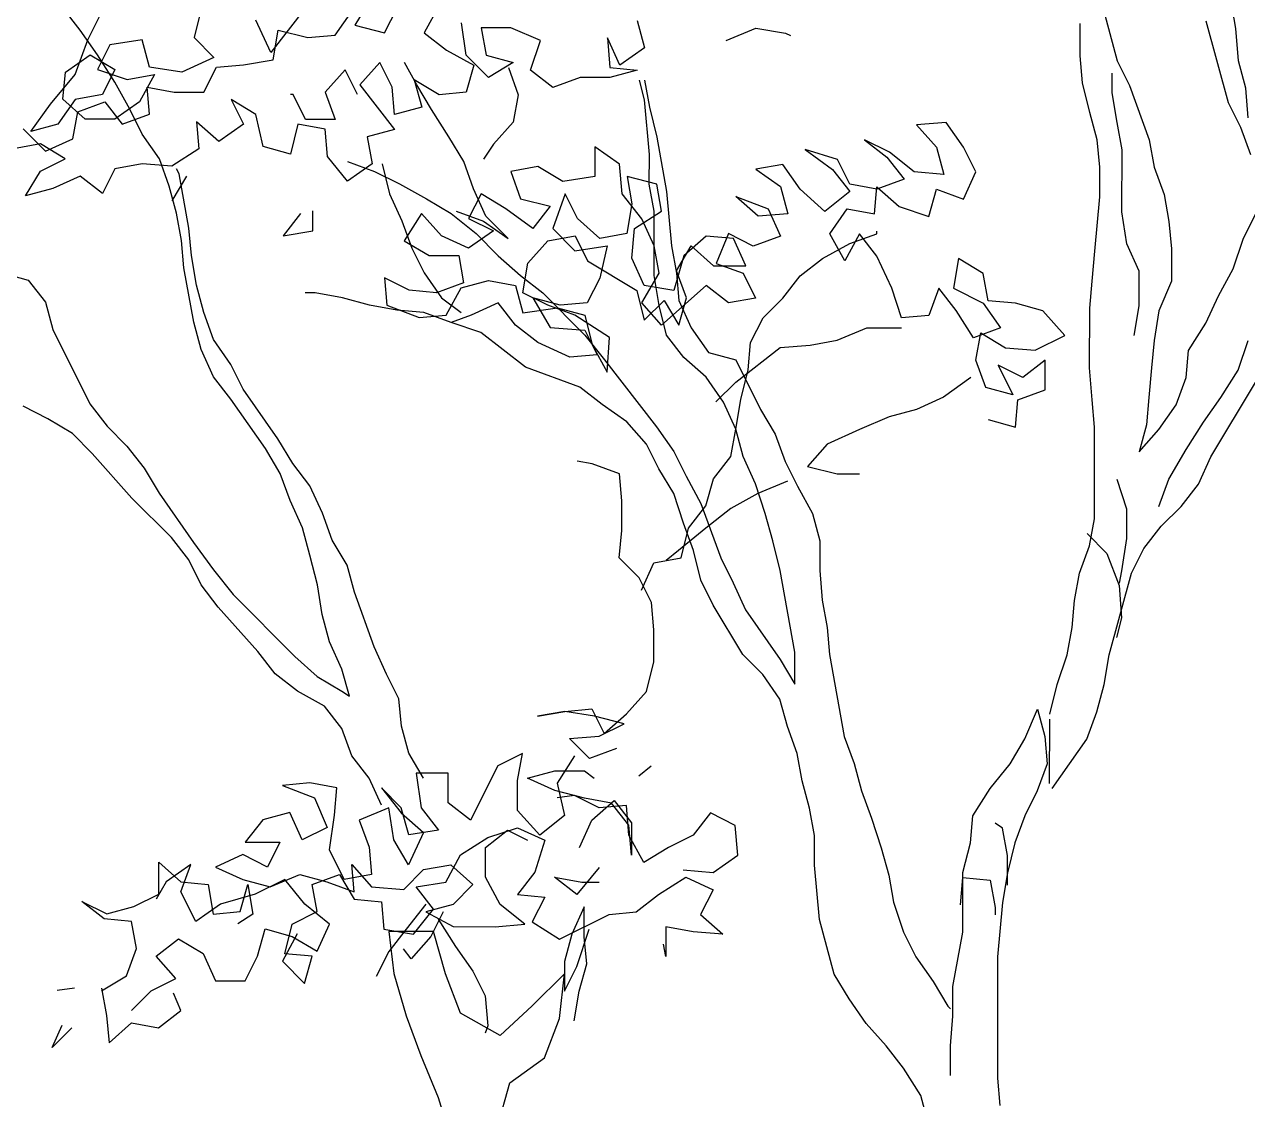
# Model space of a CAD drawing. Header units: millimetres. Extents: x 684983 to 685377, y 990360 to 990509.
# Drawn here: x 685142.245 to 685142.958, y 990444.224 to 990444.85 of the extents above; entities that cross this region are included whole.
import ezdxf

# ---------------------------------------------------------------- set-up
doc = ezdxf.new("R2010")
doc.units = ezdxf.units.MM
doc.layers.add('TEAK', color=7, linetype='Continuous')

# ---------------------------------------------------------------- blocks, each defined once
blk = doc.blocks.new('A$C25655A80')
at = {"color": 62}
for p, q in [((-0.33312, 1.54608), (-0.33984, 1.55474)), ((-0.28601, 1.55469), (-0.2889, 1.54315)), ((-0.24563, 1.55465), (-0.25911, 1.53736)), ((-0.23411, 1.54407), (-0.22737, 1.55367)), ((-0.22064, 1.55751), (-0.22641, 1.5479)), ((-0.21488, 1.54501), (-0.21006, 1.55462)), ((-0.19372, 1.55556), (-0.1995, 1.54499)), ((0.06391, 1.55533), (0.06966, 1.53417)), ((0.11581, 1.54663), (0.1139, 1.55721)), ((-0.33024, 1.54223), (-0.32542, 1.55184)), ((-0.25911, 1.53736), (-0.26486, 1.54986)), ((-0.11682, 1.54973), (-0.11395, 1.53915)), ((0.1129, 1.51779), (0.10428, 1.54952)), ((-0.3264, 1.53646), (-0.33312, 1.54608)), ((-0.25815, 1.53447), (-0.25621, 1.54601)), ((-0.25621, 1.54601), (-0.24468, 1.54311)), ((-0.22641, 1.5479), (-0.21488, 1.54501)), ((-0.1995, 1.54499), (-0.19085, 1.53826)), ((-0.18316, 1.53633), (-0.18507, 1.54883)), ((-0.17739, 1.5469), (-0.17547, 1.53632)), ((-0.16585, 1.54689), (-0.17739, 1.5469)), ((-0.15432, 1.54207), (-0.16585, 1.54689)), ((-0.08222, 1.542), (-0.07068, 1.5468)), ((-0.07068, 1.5468), (-0.05915, 1.54487)), ((-0.05915, 1.54487), (-0.05723, 1.5439)), ((0.05524, 1.53611), (0.05525, 1.54861)), ((0.11676, 1.53413), (0.11581, 1.54663)), ((-0.33506, 1.52878), (-0.33024, 1.54223)), ((-0.32159, 1.5403), (-0.3264, 1.53069)), ((-0.30909, 1.54221), (-0.32159, 1.5403)), ((-0.30621, 1.53163), (-0.30909, 1.54221)), ((-0.2889, 1.54315), (-0.28122, 1.53546)), ((-0.24468, 1.54311), (-0.23411, 1.54407)), ((-0.15818, 1.53054), (-0.15432, 1.54207)), ((-0.12836, 1.54301), (-0.12741, 1.53147)), ((-0.12357, 1.53243), (-0.12836, 1.54301)), ((-0.3389, 1.52974), (-0.32928, 1.53646)), ((-0.32928, 1.53646), (-0.31967, 1.53069)), ((-0.31968, 1.52588), (-0.3264, 1.53646)), ((-0.28122, 1.53546), (-0.29372, 1.5297)), ((-0.19085, 1.53826), (-0.18028, 1.53248)), ((-0.17452, 1.52767), (-0.18316, 1.53633)), ((-0.17547, 1.53632), (-0.1649, 1.53343)), ((-0.11395, 1.53915), (-0.12357, 1.53243)), ((0.05619, 1.52553), (0.05524, 1.53611)), ((-0.3264, 1.53069), (-0.31487, 1.52684)), ((-0.31967, 1.53069), (-0.32449, 1.52108)), ((-0.29372, 1.5297), (-0.30621, 1.53163)), ((-0.28507, 1.522), (-0.28026, 1.53161)), ((-0.28026, 1.53161), (-0.26968, 1.53256)), ((-0.26968, 1.53256), (-0.25815, 1.53447)), ((-0.23027, 1.5306), (-0.23797, 1.52196)), ((-0.22548, 1.52099), (-0.23027, 1.5306)), ((-0.21681, 1.53348), (-0.22451, 1.52483)), ((-0.21201, 1.52386), (-0.21681, 1.53348)), ((-0.2024, 1.52481), (-0.2072, 1.53347)), ((-0.18028, 1.53248), (-0.18318, 1.52191)), ((-0.1649, 1.53343), (-0.17452, 1.52767)), ((-0.16683, 1.53151), (-0.16299, 1.52093)), ((-0.14953, 1.5238), (-0.15818, 1.53054)), ((-0.11684, 1.5305), (-0.12742, 1.52763)), ((-0.12741, 1.53147), (-0.11684, 1.5305)), ((0.06966, 1.53417), (0.07445, 1.52456)), ((0.11963, 1.52355), (0.11676, 1.53413)), ((-0.34468, 1.51725), (-0.33506, 1.52878)), ((-0.33987, 1.51917), (-0.3389, 1.52974)), ((-0.31392, 1.5153), (-0.31968, 1.52588)), ((-0.31487, 1.52684), (-0.30429, 1.52875)), ((-0.30429, 1.52875), (-0.31007, 1.51818)), ((-0.20336, 1.52673), (-0.20049, 1.51616)), ((-0.19375, 1.52096), (-0.20336, 1.52673)), ((-0.13895, 1.52764), (-0.14953, 1.5238)), ((-0.12742, 1.52763), (-0.13895, 1.52764)), ((-0.11397, 1.51896), (-0.11588, 1.52665)), ((-0.11396, 1.52665), (-0.11205, 1.51608)), ((0.05906, 1.514), (0.05619, 1.52553)), ((0.06772, 1.52168), (0.06773, 1.52937)), ((-0.32449, 1.52108), (-0.33507, 1.51916)), ((-0.30718, 1.52394), (-0.29661, 1.52201)), ((-0.30623, 1.51337), (-0.30718, 1.52394)), ((-0.29661, 1.52201), (-0.28507, 1.522)), ((-0.25047, 1.52101), (-0.25143, 1.52101)), ((-0.24567, 1.51139), (-0.25047, 1.52101)), ((-0.23797, 1.52196), (-0.23414, 1.51138)), ((-0.22451, 1.52483), (-0.21107, 1.50751)), ((-0.21106, 1.51328), (-0.21201, 1.52386)), ((-0.19664, 1.51519), (-0.2024, 1.52481)), ((-0.18318, 1.52191), (-0.19375, 1.52096)), ((-0.16299, 1.52093), (-0.16492, 1.51036)), ((0.06963, 1.51014), (0.06772, 1.52168)), ((0.07445, 1.52456), (0.08213, 1.5034)), ((0.12059, 1.51202), (0.11963, 1.52355)), ((-0.35238, 1.50668), (-0.34468, 1.51725)), ((-0.33507, 1.51916), (-0.3418, 1.50956)), ((-0.33123, 1.51147), (-0.33987, 1.51917)), ((-0.33411, 1.51436), (-0.32353, 1.51819)), ((-0.32353, 1.51819), (-0.31681, 1.50953)), ((-0.31007, 1.51818), (-0.31969, 1.51146)), ((-0.2745, 1.51911), (-0.26971, 1.50949)), ((-0.2649, 1.51333), (-0.2745, 1.51911)), ((-0.20049, 1.51616), (-0.21106, 1.51328)), ((-0.11206, 1.49781), (-0.11397, 1.51896)), ((-0.11205, 1.51608), (-0.10917, 1.50454)), ((0.1177, 1.50818), (0.1129, 1.51779)), ((-0.33604, 1.50378), (-0.33411, 1.51436)), ((-0.31969, 1.51146), (-0.33123, 1.51147)), ((-0.31681, 1.50953), (-0.30623, 1.51337)), ((-0.30912, 1.50568), (-0.31392, 1.5153)), ((-0.26202, 1.50083), (-0.2649, 1.51333)), ((-0.23414, 1.51138), (-0.24567, 1.51139)), ((-0.18992, 1.50461), (-0.19664, 1.51519)), ((0.06194, 1.50342), (0.05906, 1.514)), ((-0.35526, 1.50765), (-0.34662, 1.49899)), ((-0.3418, 1.50956), (-0.35238, 1.50668)), ((-0.28797, 1.51047), (-0.28702, 1.49989)), ((-0.27932, 1.50277), (-0.28797, 1.51047)), ((-0.26971, 1.50949), (-0.27932, 1.50277)), ((-0.24856, 1.50947), (-0.25145, 1.49794)), ((-0.23798, 1.50754), (-0.24856, 1.50947)), ((-0.23703, 1.49696), (-0.23798, 1.50754)), ((-0.21107, 1.50751), (-0.22164, 1.50464)), ((-0.16492, 1.51036), (-0.17262, 1.50171)), ((0.0033, 1.5102), (-0.00823, 1.50925)), ((-0.00823, 1.50925), (-0.00055, 1.50059)), ((0.01003, 1.50058), (0.0033, 1.5102)), ((0.07155, 1.49957), (0.06963, 1.51014)), ((0.12153, 1.4976), (0.1177, 1.50818)), ((-0.34854, 1.50187), (-0.35912, 1.49996)), ((-0.33893, 1.4961), (-0.34854, 1.50187)), ((-0.34662, 1.49899), (-0.33604, 1.50378)), ((-0.3024, 1.49606), (-0.30912, 1.50568)), ((-0.22164, 1.50464), (-0.21973, 1.49406)), ((-0.18416, 1.49499), (-0.18992, 1.50461)), ((-0.17262, 1.50171), (-0.17647, 1.49595)), ((-0.10917, 1.50454), (-0.10535, 1.48339)), ((-0.02842, 1.5035), (-0.01978, 1.49677)), ((-0.01882, 1.49869), (-0.02842, 1.5035)), ((0.06289, 1.49284), (0.06194, 1.50342)), ((0.08213, 1.5034), (0.08404, 1.49283)), ((-0.28702, 1.49989), (-0.2976, 1.49317)), ((-0.25145, 1.49794), (-0.26202, 1.50083)), ((-0.22935, 1.48734), (-0.23703, 1.49696)), ((-0.13321, 1.50071), (-0.13322, 1.48918)), ((-0.1236, 1.49398), (-0.13321, 1.50071)), ((-0.11207, 1.48628), (-0.11206, 1.49781)), ((-0.0515, 1.49968), (-0.04093, 1.49198)), ((-0.03901, 1.49582), (-0.0515, 1.49968)), ((-0.01978, 1.49677), (-0.01306, 1.48811)), ((-0.00921, 1.49099), (-0.01882, 1.49869)), ((-0.00055, 1.50059), (0.00233, 1.49002)), ((0.01482, 1.49097), (0.01003, 1.50058)), ((0.07153, 1.47553), (0.07155, 1.49957)), ((-0.34855, 1.4913), (-0.33893, 1.4961)), ((-0.31971, 1.49223), (-0.32452, 1.48262)), ((-0.30913, 1.49415), (-0.31971, 1.49223)), ((-0.2976, 1.49317), (-0.30913, 1.49415)), ((-0.29857, 1.48548), (-0.3024, 1.49606)), ((-0.29472, 1.49029), (-0.29568, 1.49221)), ((-0.21973, 1.49406), (-0.22935, 1.48734)), ((-0.22934, 1.49503), (-0.21877, 1.49118)), ((-0.21589, 1.49406), (-0.21301, 1.48252)), ((-0.18033, 1.48442), (-0.18416, 1.49499)), ((-0.15533, 1.49304), (-0.1659, 1.49113)), ((-0.14572, 1.48727), (-0.15533, 1.49304)), ((-0.12265, 1.48244), (-0.1236, 1.49398)), ((-0.06016, 1.49392), (-0.07073, 1.49201)), ((-0.07073, 1.49201), (-0.06113, 1.48527)), ((-0.05344, 1.4843), (-0.06016, 1.49392)), ((-0.04093, 1.49198), (-0.03421, 1.48332)), ((-0.03421, 1.4862), (-0.03901, 1.49582)), ((0.06288, 1.48131), (0.06289, 1.49284)), ((0.08404, 1.49283), (0.08787, 1.48225)), ((-0.35433, 1.48169), (-0.34855, 1.4913)), ((-0.33317, 1.48936), (-0.34375, 1.48456)), ((-0.32452, 1.48262), (-0.33317, 1.48936)), ((-0.29183, 1.48932), (-0.29761, 1.47972)), ((-0.29089, 1.46914), (-0.29472, 1.49029)), ((-0.21877, 1.49118), (-0.20916, 1.48636)), ((-0.1659, 1.49113), (-0.16207, 1.48055)), ((-0.13322, 1.48918), (-0.14572, 1.48727)), ((-0.12072, 1.48917), (-0.11881, 1.47859)), ((-0.10919, 1.48627), (-0.12072, 1.48917)), ((-0.01306, 1.48811), (-0.02364, 1.48427)), ((0.00233, 1.49002), (-0.00921, 1.49099)), ((0.01001, 1.4804), (0.01482, 1.49097)), ((-0.34375, 1.48456), (-0.35433, 1.48169)), ((-0.29569, 1.47491), (-0.29857, 1.48548)), ((-0.21301, 1.48252), (-0.20822, 1.47194)), ((-0.20916, 1.48636), (-0.1986, 1.48059)), ((-0.17745, 1.48249), (-0.18226, 1.47288)), ((-0.17553, 1.47384), (-0.18033, 1.48442)), ((-0.16784, 1.47671), (-0.17745, 1.48249)), ((-0.14476, 1.48246), (-0.14958, 1.46901)), ((-0.13996, 1.47284), (-0.14476, 1.48246)), ((-0.11497, 1.47282), (-0.12265, 1.48244)), ((-0.11016, 1.4757), (-0.11207, 1.48628)), ((-0.10728, 1.4757), (-0.10919, 1.48627)), ((-0.10535, 1.48339), (-0.10344, 1.46224)), ((-0.06113, 1.48527), (-0.05825, 1.47469)), ((-0.04383, 1.47564), (-0.05344, 1.4843)), ((-0.03421, 1.48332), (-0.04383, 1.47564)), ((-0.02364, 1.48427), (-0.03421, 1.4862)), ((-0.02461, 1.47466), (-0.02363, 1.48523)), ((-0.02363, 1.48523), (-0.01499, 1.47753)), ((-0.00346, 1.47368), (-0.00056, 1.48425)), ((-0.00056, 1.48425), (0.01001, 1.4804)), ((-0.1986, 1.48059), (-0.18899, 1.47481)), ((-0.16207, 1.48055), (-0.15053, 1.47766)), ((-0.15053, 1.47766), (-0.15727, 1.46901)), ((-0.11881, 1.47859), (-0.12074, 1.46706)), ((-0.07843, 1.48144), (-0.06594, 1.47662)), ((-0.06979, 1.47374), (-0.07843, 1.48144)), ((0.06094, 1.46016), (0.06288, 1.48131)), ((0.08787, 1.48225), (0.08979, 1.47167)), ((-0.29378, 1.46433), (-0.29569, 1.47491)), ((-0.24763, 1.47486), (-0.25436, 1.46622)), ((-0.24283, 1.46813), (-0.24282, 1.47582)), ((-0.20052, 1.47482), (-0.20726, 1.46425)), ((-0.19284, 1.46616), (-0.20052, 1.47482)), ((-0.18899, 1.47481), (-0.17938, 1.46711)), ((-0.18706, 1.47577), (-0.17649, 1.47191)), ((-0.18226, 1.47288), (-0.17265, 1.46807)), ((-0.16689, 1.46518), (-0.17553, 1.47384)), ((-0.15727, 1.46901), (-0.16784, 1.47671)), ((-0.13132, 1.46514), (-0.13996, 1.47284)), ((-0.11786, 1.46898), (-0.10728, 1.4757)), ((-0.11018, 1.45071), (-0.11016, 1.4757)), ((-0.05825, 1.47469), (-0.06979, 1.47374)), ((-0.06594, 1.47662), (-0.06114, 1.46604)), ((-0.04192, 1.46699), (-0.03518, 1.47659)), ((-0.03518, 1.47659), (-0.02461, 1.47466)), ((-0.01499, 1.47753), (-0.00346, 1.47368)), ((0.07344, 1.46303), (0.07153, 1.47553)), ((0.11862, 1.46492), (0.12344, 1.47452)), ((-0.28994, 1.45856), (-0.29089, 1.46914)), ((-0.25436, 1.46622), (-0.24283, 1.46813)), ((-0.20822, 1.47194), (-0.20438, 1.46137)), ((-0.17649, 1.47191), (-0.16689, 1.46518)), ((-0.14958, 1.46901), (-0.14094, 1.46035)), ((-0.11883, 1.45744), (-0.11786, 1.46898)), ((-0.11017, 1.46224), (-0.11497, 1.47282)), ((0.08979, 1.47167), (0.09074, 1.4611)), ((-0.29283, 1.45376), (-0.29378, 1.46433)), ((-0.20726, 1.46425), (-0.19765, 1.45848)), ((-0.18227, 1.46135), (-0.19284, 1.46616)), ((-0.17265, 1.46807), (-0.18227, 1.46135)), ((-0.17938, 1.46711), (-0.17074, 1.45845)), ((-0.15921, 1.45556), (-0.15151, 1.4642)), ((-0.15151, 1.4642), (-0.14093, 1.46611)), ((-0.14093, 1.46611), (-0.13613, 1.4565)), ((-0.12074, 1.46706), (-0.13132, 1.46514)), ((-0.08998, 1.46607), (-0.09864, 1.45839)), ((-0.07941, 1.4651), (-0.08998, 1.46607)), ((-0.08133, 1.46702), (-0.08615, 1.45549)), ((-0.07172, 1.46221), (-0.08133, 1.46702)), ((-0.07461, 1.45452), (-0.07941, 1.4651)), ((-0.06114, 1.46604), (-0.07172, 1.46221)), ((-0.03616, 1.45641), (-0.04192, 1.46699)), ((-0.03038, 1.46697), (-0.03616, 1.45641)), ((-0.03423, 1.46313), (-0.02365, 1.46697)), ((-0.02366, 1.45832), (-0.03038, 1.46697)), ((-0.02365, 1.46697), (-0.02365, 1.46793)), ((0.11476, 1.45338), (0.11862, 1.46492)), ((-0.20438, 1.46137), (-0.19958, 1.45175)), ((-0.14094, 1.46035), (-0.12844, 1.46226)), ((-0.12844, 1.46226), (-0.13133, 1.44976)), ((-0.10826, 1.45167), (-0.11017, 1.46224)), ((-0.10344, 1.46224), (-0.10153, 1.45166)), ((-0.10153, 1.45262), (-0.09575, 1.46223)), ((-0.09575, 1.46223), (-0.08711, 1.45453)), ((-0.04481, 1.45737), (-0.03423, 1.46313)), ((0.05997, 1.44863), (0.06094, 1.46016)), ((0.07823, 1.45246), (0.07344, 1.46303)), ((0.09074, 1.4611), (0.09073, 1.4486)), ((-0.28803, 1.44702), (-0.28994, 1.45856)), ((-0.19765, 1.45848), (-0.18612, 1.45847)), ((-0.18612, 1.45847), (-0.18421, 1.44789)), ((-0.17074, 1.45845), (-0.16209, 1.45075)), ((-0.16114, 1.44402), (-0.15921, 1.45556)), ((-0.13613, 1.4565), (-0.11692, 1.44494)), ((-0.11403, 1.44686), (-0.11883, 1.45744)), ((-0.09864, 1.45839), (-0.1025, 1.44493)), ((-0.08711, 1.45453), (-0.07461, 1.45452)), ((-0.08615, 1.45549), (-0.07558, 1.45164)), ((-0.05347, 1.45065), (-0.04481, 1.45737)), ((-0.0179, 1.44581), (-0.02366, 1.45832)), ((0.00806, 1.45733), (0.00613, 1.44579)), ((0.01767, 1.45155), (0.00806, 1.45733)), ((-0.36397, 1.4519), (-0.35339, 1.44901)), ((-0.289, 1.4326), (-0.29283, 1.45376)), ((-0.21497, 1.44984), (-0.21401, 1.43927)), ((-0.20536, 1.44502), (-0.21497, 1.44984)), ((-0.19958, 1.45175), (-0.19286, 1.44213)), ((-0.16209, 1.45075), (-0.15345, 1.44402)), ((-0.13133, 1.44976), (-0.13615, 1.44016)), ((-0.115, 1.44014), (-0.10826, 1.45167)), ((-0.10827, 1.43917), (-0.11018, 1.45071)), ((-0.09769, 1.44204), (-0.10153, 1.45262)), ((-0.10153, 1.45166), (-0.10058, 1.44108)), ((-0.07558, 1.45164), (-0.07078, 1.44202)), ((-0.0602, 1.44201), (-0.05347, 1.45065)), ((0.01958, 1.44097), (0.01767, 1.45155)), ((0.07822, 1.439), (0.07823, 1.45246)), ((0.10899, 1.44281), (0.11476, 1.45338)), ((-0.35339, 1.44901), (-0.34667, 1.44035)), ((-0.28515, 1.43645), (-0.28803, 1.44702)), ((-0.19478, 1.44405), (-0.20536, 1.44502)), ((-0.18421, 1.44789), (-0.19478, 1.44405)), ((-0.19095, 1.4354), (-0.18517, 1.44597)), ((-0.18517, 1.44597), (-0.17459, 1.44884)), ((-0.17459, 1.44884), (-0.16402, 1.44691)), ((-0.16402, 1.44691), (-0.16115, 1.43633)), ((-0.11692, 1.44494), (-0.11404, 1.43341)), ((-0.1025, 1.44493), (-0.11403, 1.44686)), ((-0.09, 1.44684), (-0.10732, 1.43148)), ((-0.08135, 1.4401), (-0.09, 1.44684)), ((-0.01407, 1.43428), (-0.0179, 1.44581)), ((0.00036, 1.4458), (-0.00349, 1.43523)), ((0.00708, 1.43714), (0.00036, 1.4458)), ((0.00613, 1.44579), (0.01766, 1.44001)), ((0.05899, 1.43805), (0.05997, 1.44863)), ((0.09073, 1.4486), (0.08591, 1.43707)), ((-0.34667, 1.44035), (-0.3438, 1.42977)), ((-0.24189, 1.4441), (-0.24573, 1.4441)), ((-0.23131, 1.44216), (-0.24189, 1.4441)), ((-0.22074, 1.43927), (-0.23131, 1.44216)), ((-0.19286, 1.44213), (-0.18518, 1.43635)), ((-0.17075, 1.44019), (-0.18133, 1.43539)), ((-0.16403, 1.43153), (-0.17075, 1.44019)), ((-0.15153, 1.43921), (-0.16114, 1.44402)), ((-0.15729, 1.4421), (-0.15058, 1.43056)), ((-0.14672, 1.4392), (-0.15729, 1.4421)), ((-0.15345, 1.44402), (-0.13712, 1.42766)), ((-0.13615, 1.44016), (-0.14672, 1.4392)), ((-0.10732, 1.43148), (-0.115, 1.44014)), ((-0.11404, 1.43341), (-0.10635, 1.44109)), ((-0.10635, 1.44109), (-0.10059, 1.43147)), ((-0.10059, 1.43147), (-0.09769, 1.44204)), ((-0.10058, 1.44108), (-0.09578, 1.43051)), ((-0.07078, 1.44202), (-0.08135, 1.4401)), ((-0.0679, 1.43432), (-0.0602, 1.44201)), ((0.01766, 1.44001), (0.02438, 1.4304)), ((0.03016, 1.44), (0.01958, 1.44097)), ((0.04073, 1.43711), (0.03016, 1.44)), ((0.10417, 1.43224), (0.10899, 1.44281)), ((-0.28132, 1.42587), (-0.28515, 1.43645)), ((-0.21017, 1.43734), (-0.22074, 1.43927)), ((-0.21401, 1.43927), (-0.20152, 1.43445)), ((-0.1996, 1.43637), (-0.21017, 1.43734)), ((-0.20152, 1.43445), (-0.19095, 1.4354)), ((-0.18903, 1.43251), (-0.1996, 1.43637)), ((-0.18133, 1.43539), (-0.18903, 1.43251)), ((-0.16115, 1.43633), (-0.14769, 1.43824)), ((-0.14096, 1.43535), (-0.15153, 1.43921)), ((-0.14769, 1.43824), (-0.13711, 1.43535)), ((-0.12751, 1.42669), (-0.14096, 1.43535)), ((-0.13711, 1.43535), (-0.13424, 1.42381)), ((-0.1054, 1.42763), (-0.10827, 1.43917)), ((-0.00349, 1.43523), (-0.01407, 1.43428)), ((0.0138, 1.42656), (0.00708, 1.43714)), ((0.04937, 1.42749), (0.04073, 1.43711)), ((0.05897, 1.41498), (0.05899, 1.43805)), ((0.07629, 1.42746), (0.07822, 1.439)), ((0.08591, 1.43707), (0.08398, 1.42553)), ((-0.28613, 1.42203), (-0.289, 1.4326)), ((-0.17749, 1.42866), (-0.18903, 1.43251)), ((-0.15539, 1.42479), (-0.16403, 1.43153)), ((-0.15058, 1.43056), (-0.13712, 1.42958)), ((-0.09578, 1.43051), (-0.08906, 1.42089)), ((-0.07272, 1.42472), (-0.0679, 1.43432)), ((-0.03907, 1.42565), (-0.02753, 1.43044)), ((-0.02753, 1.43044), (-0.01407, 1.43043)), ((0.02438, 1.4304), (0.0138, 1.42656)), ((0.09743, 1.42168), (0.10417, 1.43224)), ((-0.3438, 1.42977), (-0.32941, 1.40092)), ((-0.2746, 1.41625), (-0.28132, 1.42587)), ((-0.1602, 1.41518), (-0.17749, 1.42866)), ((-0.13712, 1.42958), (-0.13232, 1.41996)), ((-0.13712, 1.42766), (-0.12944, 1.41804)), ((-0.12848, 1.41323), (-0.12751, 1.42669)), ((-0.09868, 1.41897), (-0.1054, 1.42763)), ((-0.04965, 1.42373), (-0.03907, 1.42565)), ((0.01476, 1.41791), (0.01669, 1.42848)), ((0.01669, 1.42848), (0.0263, 1.4227)), ((0.03783, 1.42173), (0.04937, 1.42749)), ((0.08398, 1.42553), (0.08301, 1.41496)), ((0.11665, 1.41397), (0.12051, 1.4255)), ((-0.28133, 1.41145), (-0.28613, 1.42203)), ((-0.1429, 1.41901), (-0.15539, 1.42479)), ((-0.13424, 1.42381), (-0.12848, 1.41323)), ((-0.08906, 1.42089), (-0.07849, 1.41799)), ((-0.0785, 1.40934), (-0.06118, 1.42278)), ((-0.07369, 1.41414), (-0.07272, 1.42472)), ((-0.06118, 1.42278), (-0.04965, 1.42373)), ((0.0263, 1.4227), (0.03783, 1.42173)), ((0.09646, 1.4111), (0.09743, 1.42168)), ((-0.2698, 1.40663), (-0.2746, 1.41625)), ((-0.13232, 1.41996), (-0.1429, 1.41901)), ((-0.12944, 1.41804), (-0.10928, 1.39207)), ((-0.09003, 1.41127), (-0.09868, 1.41897)), ((-0.07849, 1.41799), (-0.06889, 1.39876)), ((0.01859, 1.40733), (0.01476, 1.41791)), ((0.02341, 1.41598), (0.02916, 1.40444)), ((0.03301, 1.41116), (0.02341, 1.41598)), ((0.04167, 1.41788), (0.03301, 1.41116)), ((0.04166, 1.40635), (0.04167, 1.41788)), ((-0.27461, 1.40279), (-0.28133, 1.41145)), ((-0.13906, 1.40747), (-0.1602, 1.41518)), ((-0.08331, 1.40165), (-0.09003, 1.41127)), ((-0.07658, 1.40261), (-0.07369, 1.41414)), ((0.01283, 1.41118), (0.00225, 1.4035)), ((0.05992, 1.40248), (0.05897, 1.41498)), ((0.08301, 1.41496), (0.08203, 1.40343)), ((0.09261, 1.40053), (0.09646, 1.4111)), ((0.10991, 1.4034), (0.11665, 1.41397)), ((-0.25636, 1.38739), (-0.2698, 1.40663)), ((-0.13042, 1.40074), (-0.13906, 1.40747)), ((-0.0862, 1.40166), (-0.0785, 1.40934)), ((0.02916, 1.40444), (0.01859, 1.40733)), ((0.03108, 1.40251), (0.04166, 1.40635)), ((0.10605, 1.38033), (0.12338, 1.40916)), ((-0.26117, 1.38355), (-0.27461, 1.40279)), ((-0.07851, 1.39108), (-0.08331, 1.40165)), ((-0.07851, 1.39108), (-0.07658, 1.40261)), ((0.00225, 1.4035), (-0.00833, 1.3987)), ((0.03011, 1.39194), (0.03108, 1.40251)), ((0.06087, 1.39191), (0.05992, 1.40248)), ((0.08203, 1.40343), (0.08106, 1.39285)), ((0.10317, 1.39379), (0.10991, 1.4034)), ((-0.34575, 1.39517), (-0.35536, 1.39998)), ((-0.32941, 1.40092), (-0.32268, 1.39226)), ((-0.12081, 1.394), (-0.13042, 1.40074)), ((-0.06889, 1.39876), (-0.06314, 1.38914)), ((-0.00833, 1.3987), (-0.01891, 1.39583)), ((0.08587, 1.39093), (0.09261, 1.40053)), ((-0.33615, 1.38939), (-0.34575, 1.39517)), ((-0.32268, 1.39226), (-0.315, 1.38456)), ((-0.11313, 1.38534), (-0.12081, 1.394)), ((-0.10928, 1.39207), (-0.10256, 1.38245)), ((-0.01891, 1.39583), (-0.03045, 1.39103)), ((0.01954, 1.39483), (0.03011, 1.39194)), ((0.08106, 1.39285), (0.07817, 1.38228)), ((0.09644, 1.38323), (0.10317, 1.39379)), ((-0.32846, 1.38169), (-0.33615, 1.38939)), ((-0.2506, 1.37778), (-0.25636, 1.38739)), ((-0.08045, 1.3805), (-0.07851, 1.39108)), ((-0.07564, 1.3805), (-0.07851, 1.39108)), ((-0.06314, 1.38914), (-0.0593, 1.37856)), ((-0.03045, 1.39103), (-0.04295, 1.38528)), ((0.06084, 1.35634), (0.06087, 1.39191)), ((0.07817, 1.38228), (0.08587, 1.39093)), ((-0.315, 1.38456), (-0.30828, 1.37591)), ((-0.25541, 1.37393), (-0.26117, 1.38355)), ((-0.10833, 1.37572), (-0.11313, 1.38534)), ((-0.04295, 1.38528), (-0.05065, 1.37663)), ((0.0897, 1.3717), (0.09644, 1.38323)), ((-0.3131, 1.36437), (-0.32846, 1.38169)), ((-0.13428, 1.37767), (-0.14005, 1.37864)), ((-0.10256, 1.38245), (-0.09776, 1.37283)), ((-0.08718, 1.37186), (-0.08045, 1.3805)), ((-0.07084, 1.36992), (-0.07564, 1.3805)), ((-0.0593, 1.37856), (-0.0545, 1.36894)), ((0.10123, 1.36976), (0.10605, 1.38033)), ((-0.30828, 1.37591), (-0.30252, 1.36629)), ((-0.25157, 1.36336), (-0.25541, 1.37393)), ((-0.24388, 1.36912), (-0.2506, 1.37778)), ((-0.12371, 1.37381), (-0.13428, 1.37767)), ((-0.12276, 1.36324), (-0.12371, 1.37381)), ((-0.10257, 1.3661), (-0.10833, 1.37572)), ((-0.05065, 1.37663), (-0.03912, 1.37374)), ((-0.03912, 1.37374), (-0.03047, 1.37373)), ((-0.23908, 1.35854), (-0.24388, 1.36912)), ((-0.09776, 1.37283), (-0.092, 1.36225)), ((-0.09008, 1.36129), (-0.08718, 1.37186)), ((-0.06701, 1.35838), (-0.07084, 1.36992)), ((-0.05835, 1.37087), (-0.06989, 1.36607)), ((-0.0545, 1.36894), (-0.04874, 1.35836)), ((0.06951, 1.37171), (0.07334, 1.36018)), ((0.08584, 1.36113), (0.0897, 1.3717)), ((0.09449, 1.36112), (0.10123, 1.36976)), ((-0.29773, 1.34898), (-0.3131, 1.36437)), ((-0.30252, 1.36629), (-0.28908, 1.34705)), ((-0.09874, 1.35456), (-0.10257, 1.3661)), ((-0.06989, 1.36607), (-0.08047, 1.36032)), ((-0.24678, 1.35278), (-0.25157, 1.36336)), ((-0.12277, 1.3517), (-0.12276, 1.36324)), ((-0.09681, 1.35264), (-0.09008, 1.36129)), ((-0.092, 1.36225), (-0.08433, 1.34109)), ((-0.08047, 1.36032), (-0.09009, 1.35263)), ((0.07334, 1.36018), (0.07333, 1.34864)), ((0.08679, 1.35343), (0.09449, 1.36112)), ((-0.23525, 1.34796), (-0.23908, 1.35854)), ((-0.0949, 1.34399), (-0.09874, 1.35456)), ((-0.06413, 1.3478), (-0.06701, 1.35838)), ((-0.04874, 1.35836), (-0.04587, 1.34779)), ((0.05891, 1.34577), (0.06084, 1.35634)), ((-0.2439, 1.3422), (-0.24678, 1.35278)), ((-0.12374, 1.34113), (-0.12277, 1.3517)), ((-0.09009, 1.35263), (-0.10067, 1.34399)), ((-0.09971, 1.34111), (-0.09681, 1.35264)), ((0.05795, 1.35058), (0.06564, 1.34288)), ((0.08006, 1.34479), (0.08679, 1.35343)), ((-0.29101, 1.34032), (-0.29773, 1.34898)), ((-0.28908, 1.34705), (-0.2814, 1.33647)), ((-0.22949, 1.33834), (-0.23525, 1.34796)), ((-0.06126, 1.33627), (-0.06413, 1.3478)), ((-0.04587, 1.34779), (-0.04588, 1.33625)), ((0.05506, 1.3352), (0.05891, 1.34577)), ((0.07333, 1.34864), (0.0714, 1.33614)), ((0.07524, 1.33518), (0.08006, 1.34479)), ((-0.28621, 1.3307), (-0.29101, 1.34032)), ((-0.24103, 1.33066), (-0.2439, 1.3422)), ((-0.11606, 1.33343), (-0.12374, 1.34113)), ((-0.11029, 1.33919), (-0.09971, 1.34111)), ((-0.10067, 1.34399), (-0.10548, 1.34015)), ((-0.09203, 1.33245), (-0.0949, 1.34399)), ((-0.08433, 1.34109), (-0.07953, 1.33148)), ((0.06564, 1.34288), (0.07043, 1.33038)), ((-0.2814, 1.33647), (-0.27372, 1.32685)), ((-0.22661, 1.32777), (-0.22949, 1.33834)), ((-0.1151, 1.32862), (-0.11029, 1.33919)), ((-0.05552, 1.30454), (-0.06126, 1.33627)), ((-0.04588, 1.33625), (-0.04493, 1.32472)), ((0.05312, 1.32463), (0.05506, 1.3352)), ((0.06656, 1.30346), (0.07524, 1.33518)), ((0.0714, 1.33614), (0.07043, 1.33134)), ((-0.27949, 1.32205), (-0.28621, 1.3307)), ((-0.23912, 1.31913), (-0.24103, 1.33066)), ((-0.11126, 1.32381), (-0.11606, 1.33343)), ((-0.08723, 1.32283), (-0.09203, 1.33245)), ((-0.07953, 1.33148), (-0.07473, 1.3209)), ((0.07043, 1.33038), (0.07138, 1.31788)), ((-0.27372, 1.32685), (-0.24971, 1.30279)), ((-0.21894, 1.30661), (-0.22661, 1.32777)), ((-0.26413, 1.30473), (-0.27949, 1.32205)), ((-0.11031, 1.31324), (-0.11126, 1.32381)), ((-0.07571, 1.30359), (-0.08723, 1.32283)), ((-0.07473, 1.3209), (-0.06129, 1.30166)), ((-0.04493, 1.32472), (-0.04302, 1.31414)), ((0.05215, 1.31405), (0.05312, 1.32463)), ((-0.23624, 1.30855), (-0.23912, 1.31913)), ((0.07138, 1.31788), (0.06945, 1.31019)), ((-0.11032, 1.30074), (-0.11031, 1.31324)), ((-0.04302, 1.31414), (-0.04207, 1.30356)), ((0.05022, 1.30348), (0.05215, 1.31405)), ((-0.23145, 1.29797), (-0.23624, 1.30855)), ((-0.21415, 1.29603), (-0.21894, 1.30661)), ((-0.2574, 1.29607), (-0.26413, 1.30473)), ((-0.24971, 1.30279), (-0.24106, 1.29509)), ((-0.06803, 1.2959), (-0.07571, 1.30359)), ((-0.05553, 1.29204), (-0.05552, 1.30454)), ((-0.04207, 1.30356), (-0.03633, 1.27184)), ((0.04636, 1.29195), (0.05022, 1.30348)), ((0.06463, 1.29193), (0.06656, 1.30346)), ((-0.22857, 1.28739), (-0.23145, 1.29797)), ((-0.11321, 1.28921), (-0.11032, 1.30074)), ((-0.06129, 1.30166), (-0.05553, 1.29204)), ((-0.24876, 1.28933), (-0.2574, 1.29607)), ((-0.24106, 1.29509), (-0.23145, 1.28932)), ((-0.20935, 1.28641), (-0.21415, 1.29603)), ((-0.06131, 1.28628), (-0.06803, 1.2959)), ((-0.23819, 1.28356), (-0.24876, 1.28933)), ((-0.23145, 1.28932), (-0.22857, 1.28739)), ((-0.12091, 1.28056), (-0.11321, 1.28921)), ((0.04347, 1.28041), (0.04636, 1.29195)), ((0.06173, 1.28136), (0.06463, 1.29193)), ((-0.23147, 1.2749), (-0.23819, 1.28356)), ((-0.2084, 1.27584), (-0.20935, 1.28641)), ((-0.05843, 1.2757), (-0.06131, 1.28628)), ((-0.15552, 1.27964), (-0.14494, 1.28155)), ((-0.14494, 1.28155), (-0.15552, 1.27964)), ((-0.14494, 1.28155), (-0.13437, 1.2825)), ((-0.13341, 1.27962), (-0.14494, 1.28155)), ((-0.13437, 1.2825), (-0.12957, 1.27288)), ((-0.12188, 1.27672), (-0.13341, 1.27962)), ((-0.12957, 1.27288), (-0.12091, 1.28056)), ((0.04344, 1.2535), (0.04347, 1.27849)), ((0.05788, 1.27079), (0.06173, 1.28136)), ((-0.22763, 1.26432), (-0.23147, 1.2749)), ((-0.20552, 1.26526), (-0.2084, 1.27584)), ((-0.1315, 1.27192), (-0.12188, 1.27672)), ((-0.0546, 1.26512), (-0.05843, 1.2757)), ((-0.14303, 1.27097), (-0.1315, 1.27192)), ((-0.13535, 1.26327), (-0.14303, 1.27097)), ((-0.03633, 1.27184), (-0.03249, 1.26126)), ((0.0444, 1.25157), (0.05788, 1.27079)), ((-0.22091, 1.25566), (-0.22763, 1.26432)), ((-0.19976, 1.25564), (-0.20552, 1.26526)), ((-0.1613, 1.26522), (-0.17092, 1.26042)), ((-0.16323, 1.25465), (-0.1613, 1.26522)), ((-0.14112, 1.26424), (-0.14785, 1.25367)), ((-0.12477, 1.26711), (-0.13535, 1.26327)), ((-0.05268, 1.25455), (-0.0546, 1.26512)), ((-0.17092, 1.26042), (-0.18151, 1.23928)), ((-0.11613, 1.25653), (-0.11132, 1.26037)), ((-0.03249, 1.26126), (-0.02962, 1.25068)), ((-0.21611, 1.24508), (-0.22091, 1.25566)), ((-0.20264, 1.25757), (-0.20073, 1.24411)), ((-0.19015, 1.25756), (-0.20264, 1.25757)), ((-0.19016, 1.24602), (-0.19015, 1.25756)), ((-0.16324, 1.24311), (-0.16323, 1.25465)), ((-0.15939, 1.25561), (-0.14881, 1.25848)), ((-0.14882, 1.25079), (-0.15939, 1.25561)), ((-0.14881, 1.25848), (-0.13728, 1.25847)), ((-0.13728, 1.25847), (-0.13343, 1.25558)), ((-0.04981, 1.24397), (-0.05268, 1.25455)), ((-0.24398, 1.25376), (-0.25456, 1.25281)), ((-0.25456, 1.25281), (-0.24207, 1.24799)), ((-0.23341, 1.25183), (-0.24398, 1.25376)), ((-0.23438, 1.24126), (-0.23341, 1.25183)), ((-0.21611, 1.25181), (-0.20843, 1.24219)), ((-0.20843, 1.24412), (-0.21611, 1.25181)), ((-0.13729, 1.2479), (-0.14882, 1.25079)), ((-0.14785, 1.25367), (-0.14498, 1.24117)), ((-0.02962, 1.25068), (-0.02578, 1.2401)), ((-0.24207, 1.24799), (-0.23727, 1.23645)), ((-0.18151, 1.23928), (-0.19016, 1.24602)), ((-0.14113, 1.24886), (-0.14786, 1.24791)), ((-0.13152, 1.24405), (-0.14113, 1.24886)), ((-0.12671, 1.24596), (-0.13729, 1.2479)), ((-0.13441, 1.23924), (-0.12575, 1.24692)), ((-0.12095, 1.245), (-0.13152, 1.24405)), ((-0.11999, 1.23731), (-0.12671, 1.24596)), ((-0.12575, 1.24692), (-0.11903, 1.23827)), ((-0.12, 1.23346), (-0.12095, 1.245)), ((-0.25169, 1.24223), (-0.26226, 1.23936)), ((-0.24689, 1.23165), (-0.25169, 1.24223)), ((-0.23632, 1.2278), (-0.23438, 1.24126)), ((-0.21323, 1.24412), (-0.22477, 1.23932)), ((-0.21132, 1.23162), (-0.21323, 1.24412)), ((-0.20555, 1.23354), (-0.20843, 1.24412)), ((-0.20843, 1.24219), (-0.19978, 1.23449)), ((-0.20073, 1.24411), (-0.19401, 1.23545)), ((-0.1546, 1.23349), (-0.16324, 1.24311)), ((-0.14498, 1.24117), (-0.1546, 1.23349)), ((-0.08826, 1.24208), (-0.095, 1.23344)), ((-0.07866, 1.23727), (-0.08826, 1.24208)), ((-0.0479, 1.23339), (-0.04981, 1.24397)), ((-0.02578, 1.2401), (-0.02195, 1.22856)), ((-0.26226, 1.23936), (-0.269, 1.23071)), ((-0.23727, 1.23645), (-0.24689, 1.23165)), ((-0.22477, 1.23932), (-0.22094, 1.22875)), ((-0.19401, 1.23545), (-0.20555, 1.23354)), ((-0.17575, 1.2287), (-0.1671, 1.23543)), ((-0.17479, 1.23255), (-0.16325, 1.23638)), ((-0.1671, 1.23543), (-0.15941, 1.23157)), ((-0.16325, 1.23638), (-0.15268, 1.23157)), ((-0.13923, 1.22867), (-0.13441, 1.23924)), ((-0.11904, 1.22577), (-0.11999, 1.23731)), ((-0.11903, 1.23827), (-0.11904, 1.22577)), ((-0.0777, 1.22573), (-0.07866, 1.23727)), ((0.02516, 1.23621), (0.02228, 1.23814)), ((0.02708, 1.22564), (0.02516, 1.23621)), ((-0.269, 1.23071), (-0.25554, 1.2307)), ((-0.25554, 1.2307), (-0.26036, 1.22109)), ((-0.20556, 1.222), (-0.21132, 1.23162)), ((-0.19978, 1.23449), (-0.20556, 1.222)), ((-0.18537, 1.22583), (-0.17479, 1.23255)), ((-0.15268, 1.23157), (-0.15654, 1.21907)), ((-0.11424, 1.22288), (-0.12, 1.23346)), ((-0.095, 1.23344), (-0.10462, 1.22864)), ((-0.04791, 1.22186), (-0.0479, 1.23339)), ((-0.26997, 1.22591), (-0.28054, 1.22111)), ((-0.26036, 1.22109), (-0.26997, 1.22591)), ((-0.23056, 1.21626), (-0.23632, 1.2278)), ((-0.22094, 1.22875), (-0.21998, 1.21817)), ((-0.19115, 1.21526), (-0.18537, 1.22583)), ((-0.17577, 1.21717), (-0.17575, 1.2287)), ((-0.10462, 1.22864), (-0.11424, 1.22288)), ((-0.02195, 1.22856), (-0.01907, 1.21799)), ((-0.30266, 1.21056), (-0.30265, 1.22305)), ((-0.30265, 1.22305), (-0.29401, 1.21535)), ((-0.29016, 1.22208), (-0.29978, 1.21536)), ((-0.29401, 1.21151), (-0.29016, 1.22208)), ((-0.28054, 1.22111), (-0.26997, 1.21629)), ((-0.22767, 1.22202), (-0.21999, 1.21336)), ((-0.22672, 1.21145), (-0.22767, 1.22202)), ((-0.1998, 1.22008), (-0.18922, 1.22199)), ((-0.18922, 1.22199), (-0.18057, 1.21429)), ((-0.08732, 1.21901), (-0.0777, 1.22573)), ((-0.046, 1.20071), (-0.04791, 1.22186)), ((0.02707, 1.2141), (0.02708, 1.22564)), ((-0.26997, 1.21629), (-0.2594, 1.2134)), ((-0.25363, 1.21628), (-0.26517, 1.21052)), ((-0.2594, 1.2134), (-0.24786, 1.2182)), ((-0.24595, 1.20666), (-0.25363, 1.21628)), ((-0.24786, 1.2182), (-0.23729, 1.2153)), ((-0.24306, 1.21435), (-0.23248, 1.21818)), ((-0.23248, 1.21818), (-0.22672, 1.20856)), ((-0.21998, 1.21817), (-0.23056, 1.21626)), ((-0.20749, 1.21239), (-0.1998, 1.22008)), ((-0.17001, 1.20659), (-0.17577, 1.21717)), ((-0.15654, 1.21907), (-0.16327, 1.21043)), ((-0.14885, 1.21714), (-0.13828, 1.21521)), ((-0.1402, 1.21041), (-0.14885, 1.21714)), ((-0.13154, 1.22097), (-0.1402, 1.21041)), ((-0.10848, 1.21038), (-0.0979, 1.2171)), ((-0.09886, 1.21998), (-0.08732, 1.21901)), ((-0.0979, 1.2171), (-0.08733, 1.21228)), ((-0.01907, 1.21799), (-0.01716, 1.20741)), ((0.00879, 1.20643), (0.00977, 1.217)), ((0.00977, 1.217), (0.02034, 1.21603)), ((-0.29978, 1.21536), (-0.30363, 1.20863)), ((-0.29401, 1.21535), (-0.28343, 1.21438)), ((-0.28343, 1.21438), (-0.28152, 1.20285)), ((-0.27095, 1.2038), (-0.26805, 1.21437)), ((-0.26805, 1.21437), (-0.26614, 1.20283)), ((-0.24115, 1.20377), (-0.24306, 1.21435)), ((-0.23729, 1.2153), (-0.22672, 1.21145)), ((-0.21999, 1.21336), (-0.20749, 1.21239)), ((-0.20269, 1.21335), (-0.19115, 1.21526)), ((-0.19596, 1.20469), (-0.20269, 1.21335)), ((-0.18057, 1.21429), (-0.18827, 1.20661)), ((-0.13828, 1.21521), (-0.13155, 1.21521)), ((-0.08733, 1.21228), (-0.09215, 1.20267)), ((0.02034, 1.21603), (0.02225, 1.20545)), ((-0.33247, 1.2077), (-0.32286, 1.20288)), ((-0.32382, 1.20096), (-0.33247, 1.2077)), ((-0.31228, 1.20576), (-0.30266, 1.21056)), ((-0.28825, 1.19997), (-0.29401, 1.21151)), ((-0.26517, 1.21052), (-0.27863, 1.20669)), ((-0.22672, 1.20856), (-0.21615, 1.20759)), ((-0.21615, 1.20759), (-0.2152, 1.19702)), ((-0.16327, 1.21043), (-0.1527, 1.20946)), ((-0.1527, 1.20946), (-0.15752, 1.19985)), ((-0.11714, 1.20366), (-0.10848, 1.21038)), ((-0.01716, 1.20741), (-0.01332, 1.19587)), ((-0.32286, 1.20288), (-0.31228, 1.20576)), ((-0.27863, 1.20669), (-0.28825, 1.19997)), ((-0.28152, 1.20285), (-0.27095, 1.2038)), ((-0.26614, 1.20283), (-0.27191, 1.19899)), ((-0.25076, 1.19897), (-0.24115, 1.20377)), ((-0.23634, 1.19896), (-0.24595, 1.20666)), ((-0.19885, 1.20662), (-0.20655, 1.19701)), ((-0.20366, 1.19508), (-0.19596, 1.20469)), ((-0.18827, 1.20661), (-0.19885, 1.20373)), ((-0.19885, 1.20373), (-0.18828, 1.19795)), ((-0.19212, 1.20373), (-0.19694, 1.19412)), ((-0.1604, 1.19889), (-0.17001, 1.20659)), ((-0.14695, 1.19311), (-0.12771, 1.20271)), ((-0.13732, 1.2056), (-0.14214, 1.19503)), ((-0.13733, 1.19406), (-0.13732, 1.2056)), ((-0.12771, 1.20271), (-0.11714, 1.20366)), ((-0.09215, 1.20267), (-0.0835, 1.19497)), ((0.02225, 1.20545), (0.02225, 1.20257)), ((-0.31325, 1.19999), (-0.32382, 1.20096)), ((-0.31133, 1.18942), (-0.31325, 1.19999)), ((-0.25366, 1.18744), (-0.25076, 1.19897)), ((-0.24116, 1.18839), (-0.23634, 1.19896)), ((-0.19405, 1.20084), (-0.18733, 1.19026)), ((-0.18828, 1.19795), (-0.17194, 1.19794)), ((-0.17194, 1.19794), (-0.1604, 1.19889)), ((-0.15752, 1.19985), (-0.14695, 1.19311)), ((-0.10561, 1.19788), (-0.10562, 1.18634)), ((-0.09504, 1.19595), (-0.10561, 1.19788)), ((-0.04026, 1.17955), (-0.046, 1.20071)), ((-0.30365, 1.18652), (-0.29499, 1.19325)), ((-0.29499, 1.19325), (-0.28538, 1.18747)), ((-0.26423, 1.18649), (-0.26134, 1.19706)), ((-0.26134, 1.19706), (-0.25077, 1.19417)), ((-0.24884, 1.19513), (-0.25462, 1.18456)), ((-0.25077, 1.19417), (-0.24116, 1.18839)), ((-0.2152, 1.19702), (-0.20366, 1.19508)), ((-0.20655, 1.19701), (-0.21328, 1.18836)), ((-0.19694, 1.19412), (-0.20463, 1.18547)), ((-0.14214, 1.19503), (-0.14503, 1.18446)), ((-0.14023, 1.18253), (-0.13541, 1.19694)), ((-0.13638, 1.18349), (-0.13733, 1.19406)), ((-0.0835, 1.19497), (-0.09504, 1.19595)), ((-0.01332, 1.19587), (-0.00853, 1.18625)), ((-0.31519, 1.17884), (-0.31133, 1.18942)), ((-0.2181, 1.17876), (-0.21328, 1.18836)), ((-0.21328, 1.18836), (-0.2181, 1.17876)), ((-0.20463, 1.18547), (-0.20751, 1.18932)), ((-0.18733, 1.19026), (-0.18061, 1.18064)), ((-0.10562, 1.18634), (-0.10658, 1.19115)), ((-0.29596, 1.17787), (-0.30365, 1.18652)), ((-0.28538, 1.18747), (-0.28058, 1.17689)), ((-0.26905, 1.17688), (-0.26423, 1.18649)), ((-0.25462, 1.18456), (-0.24598, 1.1759)), ((-0.24308, 1.18647), (-0.25366, 1.18744)), ((-0.24598, 1.1759), (-0.24308, 1.18647)), ((-0.14503, 1.18446), (-0.14504, 1.17292)), ((-0.13928, 1.17292), (-0.13638, 1.18349)), ((-0.00853, 1.18625), (-0.00181, 1.17664)), ((-0.32481, 1.17309), (-0.31519, 1.17884)), ((-0.18061, 1.18064), (-0.17581, 1.17103)), ((-0.14504, 1.17292), (-0.14023, 1.18253)), ((-0.0345, 1.16994), (-0.04026, 1.17955)), ((-0.33538, 1.17406), (-0.34211, 1.1731)), ((-0.32481, 1.17405), (-0.32289, 1.16347)), ((-0.30558, 1.17307), (-0.29596, 1.17787)), ((-0.28058, 1.17689), (-0.26905, 1.17688)), ((-0.00181, 1.17664), (0.00395, 1.16702)), ((-0.31328, 1.16538), (-0.30558, 1.17307)), ((-0.29405, 1.16537), (-0.29693, 1.1721)), ((-0.17581, 1.17103), (-0.17486, 1.15949)), ((-0.14121, 1.16138), (-0.13928, 1.17292)), ((-0.02778, 1.16032), (-0.0345, 1.16994)), ((-0.30271, 1.15865), (-0.29405, 1.16537)), ((0.00395, 1.16702), (0.00491, 1.16605)), ((-0.34405, 1.15099), (-0.3402, 1.15964)), ((-0.32289, 1.16347), (-0.32194, 1.1529)), ((-0.32194, 1.1529), (-0.31328, 1.16058)), ((-0.31328, 1.16058), (-0.30271, 1.15865)), ((-0.17486, 1.15949), (-0.17582, 1.15661)), ((-0.02009, 1.15166), (-0.02778, 1.16032)), ((-0.33636, 1.15868), (-0.34405, 1.15099)), ((-0.01337, 1.143), (-0.02009, 1.15166)), ((-0.00665, 1.13242), (-0.01337, 1.143)), ((0.00197, 1.10069), (-0.00665, 1.13242))]:
    blk.add_line(p, q, dxfattribs=at)
for p, q in [((0.03385, 1.27081), (0.03866, 1.28234)), ((0.03866, 1.28234), (0.04154, 1.27176)), ((0.02807, 1.2612), (0.03385, 1.27081)), ((0.04154, 1.27176), (0.04249, 1.26119)), ((0.02037, 1.2516), (0.02807, 1.2612)), ((0.04249, 1.26119), (0.03864, 1.25062)), ((0.01363, 1.24103), (0.02037, 1.2516)), ((0.03864, 1.25062), (0.03382, 1.24101)), ((0.01266, 1.23045), (0.01363, 1.24103)), ((0.03382, 1.24101), (0.02997, 1.23044)), ((0.00977, 1.21892), (0.01266, 1.23045)), ((0.02997, 1.23044), (0.02707, 1.21891)), ((0.00975, 1.19585), (0.00977, 1.21892)), ((0.02707, 1.21891), (0.02514, 1.20737)), ((0.02514, 1.20737), (0.0232, 1.18623)), ((-0.21328, 1.19605), (-0.21137, 1.17971)), ((-0.19597, 1.19604), (-0.21328, 1.19605)), ((-0.19118, 1.17969), (-0.19597, 1.19604)), ((0.00588, 1.17471), (0.00975, 1.19585)), ((0.0232, 1.18623), (0.02315, 1.13912)), ((-0.21137, 1.17971), (-0.20658, 1.16336)), ((-0.18543, 1.16431), (-0.19118, 1.17969)), ((-0.14504, 1.17965), (-0.15755, 1.16716)), ((-0.14698, 1.16235), (-0.14504, 1.17965)), ((0.00587, 1.16317), (0.00588, 1.17471)), ((-0.17005, 1.15564), (-0.18543, 1.16431)), ((-0.15755, 1.16716), (-0.17005, 1.15564)), ((-0.20658, 1.16336), (-0.20082, 1.14798)), ((-0.15276, 1.14697), (-0.14698, 1.16235)), ((0.0049, 1.15164), (0.00587, 1.16317)), ((0.00489, 1.1401), (0.0049, 1.15164)), ((-0.20082, 1.14798), (-0.19411, 1.13163)), ((-0.16623, 1.13737), (-0.15276, 1.14697)), ((-0.17105, 1.12007), (-0.16623, 1.13737)), ((0.02315, 1.13912), (0.0241, 1.12855)), ((-0.19411, 1.13163), (-0.18836, 1.11336))]:
    blk.add_line(p, q)
blk = doc.blocks.new('TR')
blk.add_blockref('A$C25655A80', (0.01921, 0.01485, 1.34531))

msp = doc.modelspace()

# ---------------------------------------------------------------- block references
at = {"layer": 'TEAK', "xscale": 1.5, "yscale": 1.5, "zscale": 1.5}
msp.add_blockref('TR', (685142.74847, 990442.505, 99.958), dxfattribs=at)

doc.saveas('drawing.dxf')
